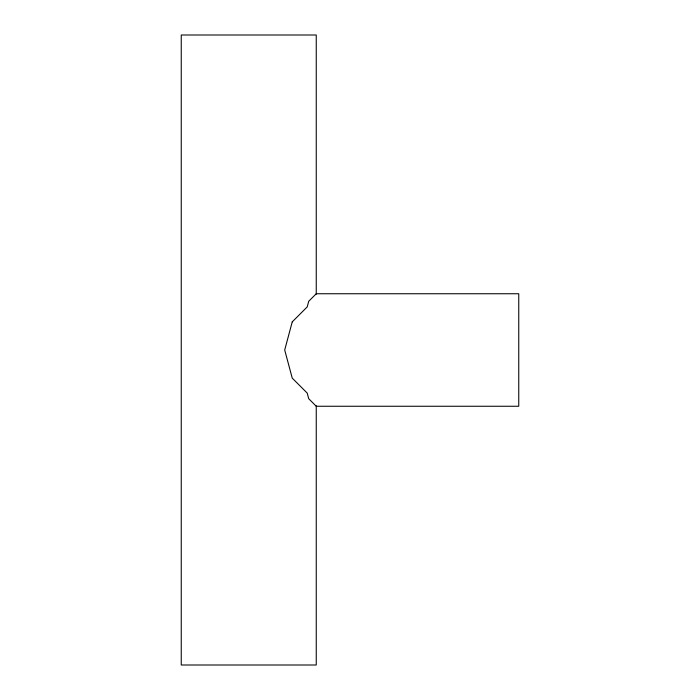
<?xml version="1.0" encoding="UTF-8"?>
<svg xmlns="http://www.w3.org/2000/svg" width="700" height="700" viewBox="0 0 700 700"><rect width="100%" height="100%" fill="white"/><g stroke="black" fill="none" stroke-linecap="round" stroke-linejoin="round"><path stroke-width="1.05" d="M316.251 294.219L316.251 35L181.248 35L181.248 665L316.251 665L316.251 405.781M292.241 321.877L284.707 350L292.241 378.123L307.204 393.085L308.717 398.711L316.251 406.254L518.753 406.254L518.753 293.746L316.251 293.746L308.717 301.289L307.204 306.915L292.241 321.877"/></g></svg>
